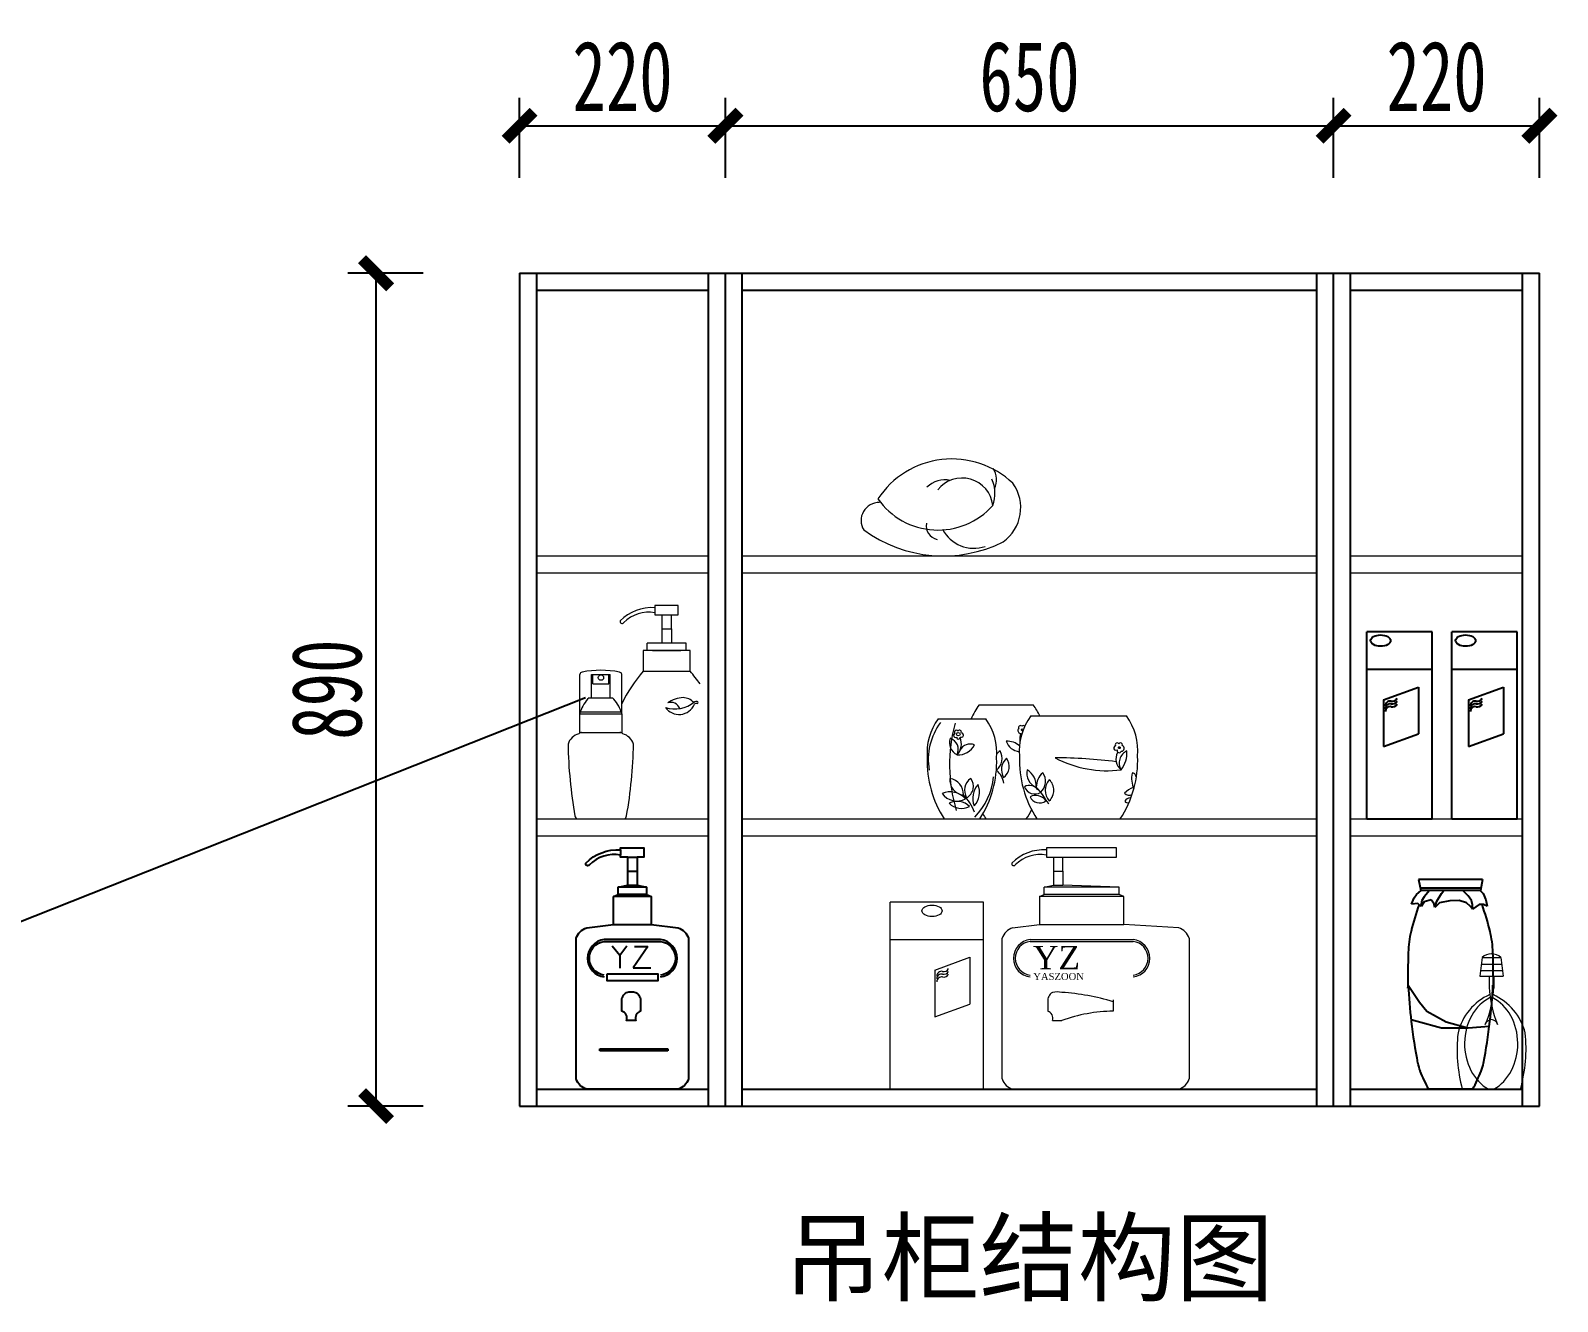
# Model space of a CAD drawing. Header units: millimetres. Extents: x 3104083 to 3173399, y -3165492 to -3044687.
# Drawn here: x 3137554 to 3139186, y -3099262 to -3097904 of the extents above; entities that cross this region are included whole.
import ezdxf
from ezdxf.enums import TextEntityAlignment as Align

# ---------------------------------------------------------------- set-up
doc = ezdxf.new("R2010")
doc.units = ezdxf.units.MM
doc.header["$LTSCALE"] = 500
doc.header["$MEASUREMENT"] = 0
doc.header["$PDMODE"] = 2
doc.linetypes.add('ACAD_ISO03W100', pattern=[30, 12, -18])
doc.layers.get('0').update_dxf_attribs({"linetype": 'CONTINUOUS'})
doc.layers.get('DEFPOINTS').update_dxf_attribs({"linetype": 'CONTINUOUS'})
for name, color, linetype in [('P-完成面', 3, 'CONTINUOUS'), ('W-基础引线', 35, 'CONTINUOUS'), ('ZB_厨柜', 7, 'CONTINUOUS'), ('柜体', 2, 'CONTINUOUS'), ('门窗柱', 251, 'CONTINUOUS')]:
    doc.layers.add(name, color=color, linetype=linetype)
for name, color, linetype, lineweight in [('家具1', 65, 'CONTINUOUS', 9), ('电器', 85, 'CONTINUOUS', 15), ('辅助线', 252, 'CONTINUOUS', 13)]:
    doc.layers.add(name, color=color, linetype=linetype, lineweight=lineweight)
doc.styles.add('DIM', font='SimSun.ttf', dxfattribs={"width": 0.7})
doc.styles.add('STYLE4', font='dutcheb.ttf')
doc.styles.add('ZB_宋体', font='SimSun.ttf', dxfattribs={"height": 80})
doc.dimstyles.new('30', dxfattribs={"dimscale": 30, "dimtxt": 2.5, "dimasz": 1, "dimexe": 1, "dimexo": 1, "dimgap": 0.5, "dimtad": 1, "dimdec": 0, "dimzin": 0, "dimdsep": 46, "dimtxsty": 'DIM', "dimblk": 'ARCHTICK', "dimcen": 0, "dimclrd": 5, "dimclre": 5, "dimclrt": 35, "dimadec": 0, "dimazin": 0, "dimtfac": 0.5, "dimtdec": 0, "dimtix": 1, "dimtmove": 2, "dimatfit": 2, "dimldrblk": 'A', "dimfxl": 0, "dimtolj": 1, "dimtzin": 0, "dimlwd": -1, "dimlwe": -1, "dimarcsym": 0})
doc.dimstyles.new('基础引线', dxfattribs={"dimtxt": 3, "dimasz": 0.7, "dimexe": 2, "dimexo": 6, "dimgap": 1, "dimtad": 1, "dimdec": 0, "dimdsep": 46, "dimtxsty": 'Standard', "dimblk1": 'A', "dimblk2": 'A', "dimsah": 1, "dimcen": 3, "dimdle": 200, "dimclrd": 256, "dimclre": 256, "dimclrt": 2, "dimadec": 0, "dimazin": 0, "dimtfac": 1, "dimtdec": 0, "dimtix": 1, "dimtmove": 1, "dimatfit": 3, "dimldrblk": 'A', "dimfxl": 0, "dimtvp": 1, "dimtolj": 1, "dimtzin": 0, "dimarcsym": 0})

# ---------------------------------------------------------------- blocks, each defined once
blk = doc.blocks.new('_ArchTick')
at = {"color": 0, "linetype": 'ByBlock', "const_width": 0.4}
blk.add_lwpolyline([(-0.5, -0.5), (0.5, 0.5)], dxfattribs=at)
blk = doc.blocks.new('*D1569')
at = {"layer": 'DEFPOINTS', "color": 0, "ltscale": 100}
for p in [(3138296.3, -3098005.3), (3138076.3, -3098091.1), (3138296.3, -3098091.1)]:
    blk.add_point(p, dxfattribs=at)
at = {"layer": 'P-完成面', "color": 5, "ltscale": 100}
for p, q in [((3138076.3, -3098061.1), (3138076.3, -3097975.3)), ((3138296.3, -3098061.1), (3138296.3, -3097975.3)), ((3138076.3, -3098005.3), (3138296.3, -3098005.3))]:
    blk.add_line(p, q, dxfattribs=at)
at = {"layer": 'P-完成面', "color": 5, "ltscale": 100, "xscale": 30, "yscale": 30, "zscale": 30, "rotation": 180}
blk.add_blockref('_ArchTick', (3138076.3, -3098005.3), dxfattribs=at)
at = {"layer": 'P-完成面', "color": 5, "ltscale": 100, "xscale": 30, "yscale": 30, "zscale": 30}
blk.add_blockref('_ArchTick', (3138296.3, -3098005.3), dxfattribs=at)
at = {"layer": 'P-完成面', "color": 35, "ltscale": 100, "insert": (3138186.3, -3097952.8), "char_height": 75, "attachment_point": 5, "style": 'DIM'}
blk.add_mtext('\\A1;220', dxfattribs=at)
blk = doc.blocks.new('A')
for p, q in [((-1.435, 1.148), (-1.09, 1.437)), ((-1.435, 1.148), (-0.369, 0)), ((-1.09, 1.437), (0, 0)), ((-0.369, 0), (-2.127, 0)), ((-1.435, -1.148), (-0.369, 0)), ((-1.09, -1.437), (0, 0)), ((-1.435, -1.148), (-1.09, -1.437))]:
    blk.add_line(p, q)
for points in [[(-1.435, 1.148), (-1.09, 1.437), (-0.369, 0), (0, 0)], [(-1.435, -1.148), (-1.09, -1.437), (-0.369, 0), (0, 0)]]:
    blk.add_solid(points)
blk = doc.blocks.new('*D1570')
at = {"layer": 'DEFPOINTS', "color": 0, "ltscale": 100}
for p in [(3138946.3, -3098005.3), (3138296.3, -3098091.1), (3138946.3, -3098091.1)]:
    blk.add_point(p, dxfattribs=at)
at = {"layer": 'P-完成面', "color": 5, "ltscale": 100}
for p, q in [((3138296.3, -3098061.1), (3138296.3, -3097975.3)), ((3138946.3, -3098061.1), (3138946.3, -3097975.3)), ((3138296.3, -3098005.3), (3138946.3, -3098005.3))]:
    blk.add_line(p, q, dxfattribs=at)
at = {"layer": 'P-完成面', "color": 5, "ltscale": 100, "xscale": 30, "yscale": 30, "zscale": 30, "rotation": 180}
blk.add_blockref('_ArchTick', (3138296.3, -3098005.3), dxfattribs=at)
at = {"layer": 'P-完成面', "color": 5, "ltscale": 100, "xscale": 30, "yscale": 30, "zscale": 30}
blk.add_blockref('_ArchTick', (3138946.3, -3098005.3), dxfattribs=at)
at = {"layer": 'P-完成面', "color": 35, "ltscale": 100, "insert": (3138621.3, -3097952.8), "char_height": 75, "attachment_point": 5, "style": 'DIM'}
blk.add_mtext('\\A1;650', dxfattribs=at)
blk = doc.blocks.new('*D1571')
at = {"layer": 'DEFPOINTS', "color": 0, "ltscale": 100}
for p in [(3139166.3, -3098005.3), (3138946.3, -3098091.1), (3139166.3, -3098091.1)]:
    blk.add_point(p, dxfattribs=at)
at = {"layer": 'P-完成面', "color": 5, "ltscale": 100}
for p, q in [((3138946.3, -3098061.1), (3138946.3, -3097975.3)), ((3139166.3, -3098061.1), (3139166.3, -3097975.3)), ((3138946.3, -3098005.3), (3139166.3, -3098005.3))]:
    blk.add_line(p, q, dxfattribs=at)
at = {"layer": 'P-完成面', "color": 5, "ltscale": 100, "xscale": 30, "yscale": 30, "zscale": 30, "rotation": 180}
blk.add_blockref('_ArchTick', (3138946.3, -3098005.3), dxfattribs=at)
at = {"layer": 'P-完成面', "color": 5, "ltscale": 100, "xscale": 30, "yscale": 30, "zscale": 30}
blk.add_blockref('_ArchTick', (3139166.3, -3098005.3), dxfattribs=at)
at = {"layer": 'P-完成面', "color": 35, "ltscale": 100, "insert": (3139056.3, -3097952.8), "char_height": 75, "attachment_point": 5, "style": 'DIM'}
blk.add_mtext('\\A1;220', dxfattribs=at)
blk = doc.blocks.new('*D1572')
at = {"layer": 'DEFPOINTS', "color": 0, "ltscale": 100}
for p in [(3137922.9, -3098162.9), (3138003.2, -3098162.9), (3138003.2, -3099052.9)]:
    blk.add_point(p, dxfattribs=at)
at = {"layer": 'P-完成面', "color": 5, "ltscale": 100}
for p, q in [((3137973.2, -3098162.9), (3137892.9, -3098162.9)), ((3137922.9, -3099052.9), (3137922.9, -3098162.9)), ((3137973.2, -3099052.9), (3137892.9, -3099052.9))]:
    blk.add_line(p, q, dxfattribs=at)
at = {"layer": 'P-完成面', "color": 5, "ltscale": 100, "xscale": 30, "yscale": 30, "zscale": 30}
for p, rotation in [((3137922.9, -3098162.9), 90), ((3137922.9, -3099052.9), 270)]:
    blk.add_blockref('_ArchTick', p, dxfattribs=dict(at, rotation=rotation))
at = {"layer": 'P-完成面', "color": 35, "ltscale": 100, "insert": (3137870.4, -3098607.9), "char_height": 75, "attachment_point": 5, "rotation": 90, "style": 'DIM'}
blk.add_mtext('\\A1;890', dxfattribs=at)
blk = doc.blocks.new('A$C58015F02')
at = {"layer": 'ZB_厨柜', "color": 251}
for p, q in [((70, 200), (0, 200)), ((0, 0), (0, 200)), ((70, 0), (70, 200)), ((0, 160), (70, 160)), ((17.9, 127.4), (55.5, 141)), ((55.5, 141), (55.5, 91)), ((17.9, 127.4), (17.9, 77.4)), ((17.9, 77.4), (55.5, 91)), ((0, 0), (70, 0))]:
    blk.add_line(p, q, dxfattribs=at)
for centre, radius, start, end in [((25.1, 120.9), 5.15, 79.2047, 180.2167), ((25.1, 117.9), 5.15, 79.2047, 180.2167), ((25.1, 114.9), 5.15, 79.2047, 180.2167), ((27.4, 131.8), 5.95, 257.1776, 331.7861), ((26.1, 126), 3.695e-13, 228.4094, 110), ((27.4, 128.8), 5.95, 257.1776, 331.7861), ((26.1, 123), 3.695e-13, 228.4094, 110), ((27.4, 125.8), 5.95, 257.1776, 331.7861), ((26.1, 120), 3.695e-13, 228.4094, 110)]:
    blk.add_arc(centre, radius, start, end, dxfattribs=at)
blk.add_ellipse((14.9, 190.6), major_axis=(10.7, 0), ratio=0.566447, dxfattribs=at)
blk = doc.blocks.new('A$C3AE34865')
at = {"layer": 'ZB_厨柜', "color": 251}
for p, q in [((47.4, 255.7), (47.4, 250.2)), ((55, 248), (65, 248)), ((55, 233), (65, 233)), ((75, 216), (45, 216)), ((55, 218), (65, 218)), ((80, 206), (40, 206)), ((75, 208), (45, 208)), ((40, 176), (80, 176)), ((38.5, 153.2), (46.5, 143.2)), ((46.5, 143.2), (54.2, 153.1)), ((76.4, 152.5), (60.8, 129.6)), ((62.4, 152.5), (76.4, 152.5)), ((46.5, 143.2), (46.5, 129.4)), ((60.8, 129.6), (79.9, 129.6)), ((25.2, 41.2), (25.2, 43.2)), ((25.2, 43.2), (97.8, 43.2)), ((25.2, 41.2), (25.2, 41.2)), ((97.8, 41.2), (25.2, 41.2)), ((97.8, 43.2), (97.8, 41.2))]:
    blk.add_line(p, q, dxfattribs=at)
for points in [[(40, 206), (45, 208), (45, 216), (55, 218), (55, 248), (47.4, 248), (47.4, 250.2, 0.250378), (14.1, 239.7, -0.823859), (10.3, 241.7, -0.218101), (47.4, 255.7), (47.4, 258), (72.4, 258), (72.4, 248), (65, 248), (65, 218), (75, 216), (75, 208), (80, 206), (80, 176), (108.8, 172.4, -0.241207), (120, 161.4), (120, 11, -0.241207), (108.8, 0), (11.2, 0, -0.241207), (0, 11), (0, 161.4, -0.241207), (11.2, 172.4), (40, 176), (40, 206)], [(48.8, 93.5, -0.291434), (53.8, 103.5, -0.115692), (63.8, 103.5, -0.291434), (68.8, 93.5), (68.8, 83.5, 0.414214), (63.8, 73.5), (53.8, 73.5, 0.414214), (48.8, 83.5)]]:
    blk.add_lwpolyline(points, format="xyb", close=True, dxfattribs=at)
for points in [[(90, 120, 0.891677), (90, 160), (30, 160, 0.891677), (30, 120)], [(30, 122, -0.885539), (30, 158), (90, 158, -0.885539), (90, 122)]]:
    blk.add_lwpolyline(points, format="xyb", dxfattribs=at)
blk.add_lwpolyline([(33.1, 123.3), (87.2, 123.3), (87.2, 115.9), (33.1, 115.9)], close=True, dxfattribs=at)
blk = doc.blocks.new('A$C675044EE')
at = {"layer": '门窗柱', "color": 251}
for p, q in [((11.7, 260), (17.8, 265.6)), ((99.9, 280.3), (14.5, 280.3)), ((14.5, 280.3), (17.3, 265.6)), ((97.6, 268.7), (16.8, 268.7)), ((97, 265.6), (17.3, 265.6)), ((28.9, 265.6), (21.7, 257.2)), ((45, 261.3), (48.3, 265.6)), ((80.5, 258.5), (73.4, 265.6)), ((96.6, 265.3), (100.7, 261.3)), ((99.9, 280.3), (97, 265.6)), ((4.9, 247), (8.6, 255.7)), ((13.6, 247.9), (4.9, 247)), ((8.6, 255.7), (11.7, 260)), ((17.9, 244.2), (13.6, 247.9)), ((18.6, 252.3), (17.3, 244.7)), ((21.7, 250.1), (17.9, 244.2)), ((21.7, 257.2), (18.6, 252.3)), ((31.3, 252.9), (21.7, 250.1)), ((35, 247.9), (31.3, 252.9)), ((36.3, 242.9), (35, 247.9)), ((36.3, 243), (38.8, 251.3)), ((42.2, 248.9), (36.3, 242.9)), ((38.8, 251.3), (45, 261.3)), ((56.2, 251.7), (42.2, 248.9)), ((68.9, 252), (56.2, 251.7)), ((78.6, 249.2), (68.9, 252)), ((83.9, 243.9), (78.6, 249.2)), ((85.1, 252.3), (80.5, 258.5)), ((86.7, 246.4), (85.1, 252.3)), ((95.4, 246.7), (86.7, 240.5)), ((86.9, 240.6), (86.7, 246.4)), ((101, 246.7), (95.4, 246.7)), ((100.7, 261.3), (104.4, 253.2)), ((106, 244.5), (101, 246.7)), ((104.4, 253.2), (106, 244.5)), ((86.7, 240.5), (83.9, 243.9)), ((15.9, 116), (0.6, 138.4)), ((25.7, 103.6), (15.9, 116)), ((51.4, 89.5), (25.7, 103.6)), ((12.4, 90.4), (4.4, 92.6)), ((45.2, 81.5), (12.4, 90.4)), ((80.4, 81.5), (51.4, 89.5)), ((108.9, 83.6), (80.6, 81.5)), ((80.6, 81.5), (45.2, 81.5)), ((86.9, 0), (27.4, 0))]:
    blk.add_line(p, q, dxfattribs=at)
for centre, radius, start, end in [((384.6, 115.8), 391.9, 160.5133, 165.9556), ((-270.2, 115.8), 391.9, 14.0444, 19.5051), ((130.9, 179.3), 130.3, 165.9556, 178.5963), ((-16.5, 179.3), 130.3, 1.4037, 14.0444), ((1938.5, 135), 1938.5, 178.5963, 180), ((-1824.1, 135), 1938.5, 0, 1.4037), ((-13.8, 139.1), 14.4, 343.6447, 359.9593), ((652.9, 169.2), 653, 182.6454, 186.9155), ((-538.5, 169.2), 653, 353.0845, 357.3546), ((128.2, 139.1), 14.4, 180.0407, 196.3553), ((877.1, 196.4), 878.9, 186.9155, 190.5961), ((-762.7, 196.4), 878.9, 349.4039, 353.0845), ((65, 44.4), 52.6, 190.5961, 202.632), ((378.5, 175.2), 392.4, 202.632, 206.5178), ((-264.1, 175.2), 392.4, 333.4822, 337.368), ((49.4, 44.4), 52.6, 337.368, 349.4039)]:
    blk.add_arc(centre, radius, start, end, dxfattribs=at)

msp = doc.modelspace()

# ---------------------------------------------------------------- linework, layer by layer
at = {"layer": '家具1'}
for p, q in [((3138567.386, -3098624.178), (3138625.212, -3098624.178)), ((3138523.735, -3098639.155), (3138574.46, -3098639.155)), ((3138622.623, -3098636.052), (3138724.819, -3098636.052)), ((3138530.176, -3098746.133), (3138568.019, -3098746.133)), ((3138574.729, -3098746.133), (3138617.869, -3098746.133)), ((3138629.251, -3098746.133), (3138718.191, -3098746.133))]:
    msp.add_line(p, q, dxfattribs=at)
msp.add_circle((3138545.156, -3098655.444), 1.896, dxfattribs=at)
for centre, radius, start, end in [((3138623.103, -3098665.429), 69.326, 143.485379, 157.728861), ((3138569.495, -3098665.429), 69.326, 25.070984, 36.514621), ((3138572.61, -3098675.34), 60.812, 143.485379, 185.322755), ((3138578.845, -3098682.523), 65.756, 143.259147, 189.929729), ((3138703.255, -3098688.161), 167.443, 164.562656, 196.92055), ((3138525.585, -3098675.34), 60.812, 354.677245, 36.514621), ((3138611.687, -3098651.838), 2.824, 128.398133, 268.719793), ((3138611.599, -3098648.417), 2.058, 40.722841, 215.955728), ((3138672.915, -3098673.287), 62.575, 143.485379, 185.322755), ((3138614.492, -3098648.029), 1.64, 25.124319, 144.413145), ((3138674.527, -3098673.287), 62.575, 354.677245, 36.514621), ((3138550.302, -3098664.303), 14.63, 162.613286, 244.087997), ((3138532.617, -3098671.938), 12.571, 333.931004, 72.770279), ((3138542.245, -3098656.903), 2.042, 106.547929, 307.690102), ((3138543.291, -3098653.492), 2.183, 38.905296, 221.766591), ((3138545.165, -3098658.997), 1.739, 164.048076, 2.062162), ((3138530.808, -3098665.883), 17.651, 317.919541, 22.889069), ((3138544.38, -3098656.839), 20.878, 268.705815, 330.898317), ((3138546.581, -3098653.129), 1.883, 331.362266, 147.629101), ((3138557.887, -3098678.267), 12.228, 67.212805, 153.058111), ((3138548.266, -3098656.433), 2.401, 244.580405, 90.779321), ((3138597.711, -3098682.22), 19.21, 47.986561, 93.627914), ((3138611.827, -3098658.192), 16.083, 197.578175, 264.718733), ((3138633.164, -3098660.498), 22.317, 164.295413, 188.256662), ((3138614.123, -3098654.726), 2.458, 173.729438, 231.475596), ((3138715.046, -3098666.885), 2.1, 26.945605, 211.720446), ((3138718.72, -3098666.682), 1.952, 326.466749, 157.436449), ((3138622.89, -3098685.258), 110.913, 177.789837, 213.2883), ((3138475.304, -3098685.258), 110.913, 326.7117, 2.210163), ((3138575.504, -3098681.229), 16.428, 309.142087, 28.867503), ((3138598.038, -3098685.508), 14.679, 123.712669, 142.555185), ((3138608.33, -3098693.533), 17.006, 132.942413, 209.436633), ((3138585.042, -3098689.924), 14.665, 305.311128, 37.067918), ((3138724.654, -3098683.493), 114.129, 177.789837, 213.2883), ((3138648.683, -3099186.649), 505.872, 82.584702, 90.005926), ((3138703.875, -3098577.029), 117.54, 241.965119, 277.493294), ((3138713.552, -3098670.345), 2.375, 97.064033, 303.423285), ((3138728.616, -3098681.931), 14.965, 152.702601, 231.026725), ((3138717.175, -3098672.916), 2.388, 165.734699, 340.898704), ((3138731.187, -3098686.25), 14.04, 114.451893, 211.401645), ((3138622.788, -3098683.493), 114.129, 326.7117, 2.210163), ((3138696.657, -3098675.644), 28.801, 321.522, 4.331538), ((3138719.496, -3098670.668), 3.03, 268.782734, 73.707482), ((3138570.987, -3098711.549), 23.087, 9.014044, 48.570189), ((3138634.655, -3098697.124), 16.362, 167.434682, 247.95718), ((3138608.213, -3098711.004), 20.342, 356.374957, 59.016906), ((3138649.245, -3098712.167), 20.731, 132.003876, 180.34139), ((3138622.83, -3098706.012), 15.585, 312.28171, 36.410423), ((3138760.495, -3098702.363), 30.116, 169.723357, 202.870553), ((3138731.485, -3098700.252), 3.321, 349.234485, 100.823487), ((3138552.141, -3098704.463), 16.017, 173.755305, 264.880329), ((3138533.082, -3098720.073), 17.633, 358.882248, 79.753387), ((3138567.253, -3098715.438), 15.409, 124.599045, 211.385438), ((3138547.24, -3098711.181), 14.067, 299.181809, 36.802675), ((3138581.929, -3098723.854), 21.332, 137.145124, 202.432353), ((3138546.574, -3098717.485), 21.332, 317.145124, 22.432353), ((3138511.202, -3098693.78), 72.086, 315.691854, 354.171258), ((3138621.165, -3098721.462), 11.155, 36.656404, 117.919794), ((3138626.945, -3098707.794), 11.645, 199.106503, 303.156819), ((3138563.789, -3098773.75), 89.256, 29.108108, 43.51776), ((3138654.451, -3098715.487), 16.402, 136.984648, 223.015352), ((3138631.866, -3098715.487), 15.408, 313.429084, 46.570916), ((3138740.358, -3098735.075), 23.975, 109.809275, 136.870206), ((3138536.382, -3098738.78), 21.686, 40.6745, 113.303598), ((3138543.641, -3098707.366), 19.571, 215.978209, 297.999889), ((3138543.625, -3098747.22), 19.88, 46.804842, 114.502081), ((3138548.586, -3098717.08), 17.877, 222.379968, 298.926955), ((3138515.099, -3098755.825), 50.22, 19.674966, 44.834858), ((3138627.802, -3098735.35), 14.294, 39.694219, 114.454957), ((3138632.206, -3098717.722), 11.306, 204.099083, 305.682085), ((3138727.694, -3098714.51), 6.386, 220.821695, 299.742465), ((3138730.212, -3098731.977), 8.613, 99.403325, 145.782483), ((3138726.846, -3098724.025), 4.876, 219.60612, 277.891176), ((3138680.423, -3098676.736), 126.441, 210.39513, 213.2883), ((3138512.175, -3098676.736), 126.441, 326.7117, 331.783508)]:
    msp.add_arc(centre, radius, start, end, dxfattribs=at)
for centre, major_axis, ratio in [((3138613.494, -3098650.833), (-0.47, 0.94), 0.7695887), ((3138717.26, -3098669.93), (-0.571, 1.028), 0.73964817)]:
    msp.add_ellipse(centre, major_axis=major_axis, ratio=ratio, dxfattribs=at)
at = {"layer": '柜体'}
for p, q in [((3138076.299, -3098162.924), (3139166.299, -3098162.924)), ((3138076.299, -3098162.924), (3138076.299, -3099052.924)), ((3138094.299, -3098162.924), (3138094.299, -3099052.924)), ((3138278.299, -3099052.924), (3138278.299, -3098162.924)), ((3138296.299, -3099052.924), (3138296.299, -3098162.924)), ((3138314.299, -3099052.924), (3138314.299, -3098162.924)), ((3138928.299, -3099052.924), (3138928.299, -3098162.924)), ((3138946.299, -3099052.924), (3138946.299, -3098162.924)), ((3138964.299, -3099052.924), (3138964.299, -3098162.924)), ((3139148.299, -3099052.924), (3139148.299, -3098162.924)), ((3139166.299, -3099052.924), (3139166.299, -3098162.924)), ((3138094.299, -3098180.924), (3138278.299, -3098180.924)), ((3138314.299, -3098180.924), (3138928.299, -3098180.924)), ((3138964.299, -3098180.924), (3139148.299, -3098180.924)), ((3138094.299, -3099034.924), (3138278.299, -3099034.924)), ((3138314.299, -3099034.924), (3138928.299, -3099034.924)), ((3138964.299, -3099034.924), (3139148.299, -3099034.924)), ((3138076.299, -3099052.924), (3139166.299, -3099052.924))]:
    msp.add_line(p, q, dxfattribs=at)
at = {"layer": '电器'}
for p, q in [((3138220.869, -3098518.02), (3138220.869, -3098528.02)), ((3138245.869, -3098518.02), (3138220.869, -3098518.02)), ((3138245.869, -3098528.02), (3138245.869, -3098518.02)), ((3138220.869, -3098528.02), (3138245.869, -3098528.02)), ((3138228.492, -3098528.02), (3138228.492, -3098543.02)), ((3138238.492, -3098543.02), (3138238.492, -3098528.02)), ((3138228.492, -3098543.02), (3138228.492, -3098558.02)), ((3138228.492, -3098543.02), (3138238.492, -3098543.02)), ((3138238.492, -3098543.02), (3138238.492, -3098558.02)), ((3138208.492, -3098566.133), (3138208.492, -3098588.133)), ((3138258.492, -3098566.133), (3138208.492, -3098566.133)), ((3138212.492, -3098566.077), (3138212.492, -3098558.077)), ((3138254.492, -3098558.077), (3138212.492, -3098558.077)), ((3138218.492, -3098566.133), (3138213.492, -3098566.133)), ((3138218.492, -3098566.133), (3138248.492, -3098566.133)), ((3138228.492, -3098558.02), (3138238.492, -3098558.02)), ((3138254.492, -3098566.077), (3138254.492, -3098558.077)), ((3138258.492, -3098588.133), (3138258.492, -3098566.133)), ((3138140.684, -3098633.633), (3138140.684, -3098591.617)), ((3138153.052, -3098616.633), (3138153.052, -3098591.633)), ((3138153.052, -3098591.633), (3138173.052, -3098591.633)), ((3138154.552, -3098601.633), (3138154.552, -3098591.633)), ((3138154.552, -3098601.633), (3138171.552, -3098601.633)), ((3138161.552, -3098592.772), (3138161.552, -3098591.633)), ((3138164.552, -3098592.505), (3138164.552, -3098591.633)), ((3138171.552, -3098601.633), (3138171.552, -3098591.633)), ((3138173.052, -3098616.633), (3138173.052, -3098591.633)), ((3138185.552, -3098633.633), (3138185.552, -3098591.617)), ((3138208.492, -3098588.133), (3138258.492, -3098588.133)), ((3138150.552, -3098616.633), (3138175.552, -3098616.633)), ((3138140.552, -3098653.633), (3138140.552, -3098633.633)), ((3138140.552, -3098633.633), (3138185.552, -3098633.633)), ((3138141.206, -3098631.633), (3138184.898, -3098631.633)), ((3138185.552, -3098633.633), (3138185.552, -3098653.633)), ((3138140.552, -3098653.633), (3138185.552, -3098653.633)), ((3138138.052, -3098746.133), (3138188.052, -3098746.133)), ((3138183.492, -3098746.133), (3138269.209, -3098746.133)), ((3138714.418, -3098776.923), (3138639.418, -3098776.923)), ((3138639.418, -3098776.923), (3138639.418, -3098786.923)), ((3138714.418, -3098786.923), (3138714.418, -3098776.923)), ((3138639.418, -3098786.923), (3138714.418, -3098786.923)), ((3138647.042, -3098786.923), (3138647.042, -3098801.923)), ((3138657.042, -3098801.923), (3138657.042, -3098786.923)), ((3138647.042, -3098801.923), (3138657.042, -3098801.923)), ((3138647.042, -3098801.923), (3138647.042, -3098816.923)), ((3138657.042, -3098801.923), (3138657.042, -3098816.923)), ((3138632.042, -3098828.923), (3138637.042, -3098826.923)), ((3138632.042, -3098828.923), (3138632.042, -3098858.923)), ((3138637.042, -3098828.923), (3138632.042, -3098828.923)), ((3138637.042, -3098818.923), (3138647.042, -3098816.923)), ((3138717.042, -3098818.923), (3138637.042, -3098818.923)), ((3138637.042, -3098826.923), (3138637.042, -3098818.923)), ((3138717.042, -3098826.923), (3138637.042, -3098826.923)), ((3138717.042, -3098828.923), (3138637.042, -3098828.923)), ((3138647.042, -3098816.923), (3138657.042, -3098816.923)), ((3138717.042, -3098818.923), (3138657.042, -3098816.923)), ((3138717.042, -3098826.923), (3138717.042, -3098818.923)), ((3138722.042, -3098828.923), (3138717.042, -3098826.923)), ((3138722.042, -3098828.923), (3138717.042, -3098828.923)), ((3138722.042, -3098858.923), (3138722.042, -3098828.923)), ((3138572.202, -3098834.924), (3138472.202, -3098834.924)), ((3138472.202, -3099034.924), (3138472.202, -3098834.924)), ((3138572.202, -3099034.924), (3138572.202, -3098834.924)), ((3138603.209, -3098862.527), (3138632.042, -3098858.923)), ((3138632.042, -3098858.923), (3138722.042, -3098858.923)), ((3138780.875, -3098862.527), (3138722.042, -3098858.923)), ((3138472.202, -3098874.924), (3138572.202, -3098874.924)), ((3138592.042, -3099023.923), (3138592.042, -3098873.528)), ((3138622.042, -3098874.924), (3138732.042, -3098874.924)), ((3138622.042, -3098876.924), (3138732.042, -3098876.924)), ((3138792.042, -3098873.528), (3138792.042, -3099023.923)), ((3138520.071, -3098907.566), (3138557.658, -3098893.885)), ((3138557.658, -3098893.885), (3138557.658, -3098943.885)), ((3139104.987, -3098894.179), (3139102.487, -3098914.179)), ((3139104.987, -3098894.179), (3139124.987, -3098894.179)), ((3139124.987, -3098894.179), (3139127.487, -3098914.179)), ((3138520.071, -3098907.566), (3138520.071, -3098957.566)), ((3139103.237, -3098908.179), (3139126.737, -3098908.179)), ((3139104.112, -3098901.179), (3139125.862, -3098901.179)), ((3139102.487, -3098914.179), (3139127.487, -3098914.179)), ((3139112.487, -3098914.179), (3139112.487, -3098925.757)), ((3139117.487, -3098914.179), (3139117.487, -3098925.757)), ((3138520.071, -3098957.566), (3138557.658, -3098943.885)), ((3138640.809, -3098939.316), (3138640.809, -3098951.467)), ((3138710.809, -3098939.316), (3138710.809, -3098951.467)), ((3138645.809, -3098961.467), (3138655.809, -3098961.467)), ((3138472.202, -3099034.924), (3138572.202, -3099034.924)), ((3138780.875, -3099034.924), (3138603.209, -3099034.924))]:
    msp.add_line(p, q, dxfattribs=at)
msp.add_lwpolyline([(3138460.901, -3098407.973, 0.5976882), (3138444.146, -3098437.132, 0.28052122), (3138593.252, -3098450.03, 0.41193537), (3138603.495, -3098387.377, 0.4666646), (3138459.23, -3098404.03, 0.48235861), (3138582.071, -3098411.167, 0.67186914), (3138523.19, -3098394.383)], format="xyb", dxfattribs=at)
msp.add_circle((3138163.268, -3098595.068), 2.867, dxfattribs=at)
for centre, radius, start, end in [((3138563.844, -3098383.903), 22.124, 335.8739, 33.447946), ((3138531.085, -3098411.478), 27.766, 78.681643, 134.341831), ((3138547.636, -3098398.237), 36.783, 339.418367, 24.468367), ((3138525.676, -3098432.794), 14.85, 169.653822, 258.594216), ((3138561.905, -3098418.853), 37.959, 207.782194, 288.58086), ((3138217.593, -3098567.819), 47.579, 86.051969, 135.26635), ((3138185.875, -3098534.939), 2.168, 163.742712, 321.677528), ((3138213.975, -3098562.232), 37.016, 79.266462, 135.492943), ((3138143.684, -3098592.133), 3.041, 99.459048, 170.540952), ((3138163.118, -3098688.659), 101.502, 78.674183, 101.325817), ((3138182.552, -3098592.133), 3.041, 9.459048, 80.540952), ((3138320.947, -3098686.904), 149.673, 138.706554, 154.770711), ((3138146.037, -3098686.904), 149.673, 34.619944, 41.293446), ((3138178.144, -3098644.236), 39.029, 134.989263, 161.16129), ((3138147.96, -3098644.236), 39.029, 18.83871, 45.010737), ((3138252.912, -3098649.106), 32.673, 93.130898, 124.059206), ((3138250.946, -3098632.017), 15.537, 42.410012, 89.329708), ((3138143.462, -3098633.478), 2.914, 140.719313, 183.047626), ((3138182.642, -3098633.478), 2.914, 356.952374, 39.280687), ((3138242.323, -3098596.315), 32.249, 251.501218, 310.06961), ((3138246.666, -3098616.625), 17.831, 215.17764, 337.017498), ((3138237.916, -3098631.538), 10.058, 19.602837, 109.166721), ((3138265.184, -3098625.656), 5.114, 79.453894, 114.265391), ((3138265.274, -3098626.217), 3.424, 76.911608, 129.799187), ((3138265.86, -3098621.748), 1.15, 279.488103, 76.931117), ((3138143.663, -3098671.028), 16.36, 104.461381, 162.589373), ((3138621.222, -3098657.11), 493.253, 181.048206, 190.014896), ((3138143.082, -3098658.274), 4.671, 96.518122, 138.624422), ((3138183.022, -3098658.274), 4.671, 41.375578, 83.481878), ((3138182.441, -3098671.028), 16.36, 17.410627, 75.538619), ((3137704.882, -3098657.11), 493.253, 349.985104, 358.951794), ((3138139.183, -3098742.601), 3.709, 184.442877, 252.247865), ((3138186.921, -3098742.601), 3.709, 287.752135, 355.557123), ((3138636.143, -3098826.722), 47.579, 86.051969, 135.26635), ((3138604.425, -3098793.842), 2.168, 163.742712, 321.677528), ((3138632.525, -3098821.135), 37.016, 79.266462, 135.492943), ((3138608.365, -3098878.928), 17.193, 107.449896, 161.694253), ((3138608.365, -3098878.928), 17.193, 107.449896, 161.694253), ((3138775.72, -3098878.928), 17.193, 18.305747, 72.550104), ((3138775.72, -3098878.928), 17.193, 18.305747, 72.550104), ((3138624.34, -3098894.924), 20.132, 96.554671, 263.445329), ((3138624.236, -3098894.924), 18.133, 96.947689, 263.052311), ((3138729.744, -3098894.924), 20.132, 276.554671, 83.445329), ((3138729.849, -3098894.924), 18.133, 276.947689, 83.052311), ((3139114.987, -3098905.549), 15.142, 48.668291, 131.331709), ((3138527.316, -3098914.029), 5.146, 79.204709, 180.216668), ((3138527.316, -3098917.029), 5.146, 79.204709, 180.216668), ((3138529.601, -3098903.168), 5.954, 257.177594, 331.786087), ((3138529.601, -3098906.168), 5.954, 257.177594, 331.786087), ((3138529.601, -3098909.168), 5.954, 257.177594, 331.786087), ((3138527.316, -3098920.029), 5.146, 79.204709, 180.216668), ((3139000.711, -3098920.362), 116.9, 337.149897, 357.354853), ((3139232.467, -3098919.637), 120.136, 182.919981, 202.575268), ((3138651.159, -3098940.391), 10.405, 120.939066, 185.930831), ((3138650.809, -3098952.786), 21.898, 76.8014, 103.1986), ((3138640.563, -3099171.567), 240.584, 73.023517, 86.36679), ((3139137.219, -3098988.368), 59.567, 113.804758, 166.708504), ((3139090.724, -3098990.73), 62.564, 14.870418, 65.33968), ((3138638.309, -3098958.967), 7.906, 341.565051, 71.565051), ((3138713.28, -3099121.305), 169.856, 90.833399, 109.776294), ((3139114.987, -3098967.299), 6.728, 13.248395, 166.751605), ((3139242.59, -3098992.543), 164.317, 173.75657, 194.946779), ((3138982.614, -3098990.759), 169.344, 344.882413, 5.450632), ((3138608.365, -3099018.523), 17.193, 198.305747, 252.550104), ((3138775.72, -3099018.523), 17.193, 287.449896, 341.694253)]:
    msp.add_arc(centre, radius, start, end, dxfattribs=at)
msp.add_ellipse((3138517.081, -3098844.282), major_axis=(10.739, 0), ratio=0.56644652, dxfattribs=at)
for centre, start_param, end_param in [((3139129.69, -3098986.342), 0.37992444, 2.72142818), ((3139099.69, -3098986.342), 3.56175713, 5.88856152)]:
    msp.add_ellipse(centre, major_axis=(0, 53.21), ratio=0.81631144, start_param=start_param, end_param=end_param, dxfattribs=at)
at = {"layer": '辅助线', "linetype": 'ACAD_ISO03W100'}
for p, q in [((3138094.299, -3098465.006), (3138278.299, -3098465.006)), ((3138314.299, -3098465.006), (3138928.299, -3098465.006)), ((3138964.299, -3098465.006), (3139148.299, -3098465.006)), ((3138094.299, -3098483.006), (3138278.299, -3098483.006)), ((3138314.299, -3098483.006), (3138928.299, -3098483.006)), ((3138964.299, -3098483.006), (3139148.299, -3098483.006)), ((3138094.299, -3098746.133), (3138278.299, -3098746.133)), ((3138314.299, -3098746.133), (3138928.299, -3098746.133)), ((3138964.299, -3098746.133), (3139148.299, -3098746.133)), ((3138094.299, -3098764.133), (3138278.299, -3098764.133)), ((3138314.299, -3098764.133), (3138928.299, -3098764.133)), ((3138964.299, -3098764.133), (3139148.299, -3098764.133))]:
    msp.add_line(p, q, dxfattribs=at)

# ---------------------------------------------------------------- block references
at = {"layer": 'ZB_厨柜', "color": 251}
for p in [(3138981.649, -3098746.133), (3139072.476, -3098746.133)]:
    msp.add_blockref('A$C58015F02', p, dxfattribs=at)
at = {"layer": 'ZB_厨柜', "color": 253}
msp.add_blockref('A$C3AE34865', (3138136.819, -3099034.924), dxfattribs=at)
at = {"layer": 'ZB_厨柜', "color": 253, "xscale": 0.8, "yscale": 0.8, "zscale": 0.8}
msp.add_blockref('A$C675044EE', (3139025.545, -3099034.924), dxfattribs=at)

# ---------------------------------------------------------------- texts
at = {"layer": 'ZB_厨柜', "color": 35, "style": 'ZB_宋体'}
msp.add_text('吊柜结构图', height=76.8, dxfattribs=at).set_placement((3138358.643, -3099253.252))
at = {"layer": '电器', "style": 'STYLE4'}
msp.add_text('YZ', height=25, dxfattribs=at).set_placement((3138650.141, -3098906.746), align=Align.CENTER)
msp.add_text('YASZOON', height=7.5, dxfattribs=at).set_placement((3138625.304, -3098918.189))

# ---------------------------------------------------------------- dimensions: what is measured, and where the dimension line sits
at = {"layer": 'P-完成面', "color": 251, "ltscale": 100}
for base, p1, p2, picture, middle in [((3138296.299, -3098005.261), (3138076.299, -3098091.115), (3138296.299, -3098091.115), '*D1569', (3138186.299, -3097952.761)), ((3138946.299, -3098005.261), (3138296.299, -3098091.115), (3138946.299, -3098091.115), '*D1570', (3138621.299, -3097952.761)), ((3139166.299, -3098005.261), (3138946.299, -3098091.115), (3139166.299, -3098091.115), '*D1571', (3139056.299, -3097952.761))]:
    dim = msp.add_linear_dim(base=base, p1=p1, p2=p2, dimstyle='30', dxfattribs=at)
    dim.commit()
    dim.dimension.update_dxf_attribs({"geometry": picture, "text_midpoint": middle})
dim = msp.add_linear_dim(base=(3137922.941, -3098162.924), p1=(3138003.173, -3099052.924), p2=(3138003.173, -3098162.924), angle=90, dimstyle='30', dxfattribs=at)
dim.commit()
dim.dimension.update_dxf_attribs({"geometry": '*D1572', "text_midpoint": (3137870.441, -3098607.924)})

# ---------------------------------------------------------------- leaders
at = {"layer": 'W-基础引线'}
msp.add_leader([(3137207.742, -3098988.229), (3138146.579, -3098616.407)], dimstyle='基础引线', override={"dimasz": 20}, dxfattribs=at)

doc.saveas('drawing.dxf')
